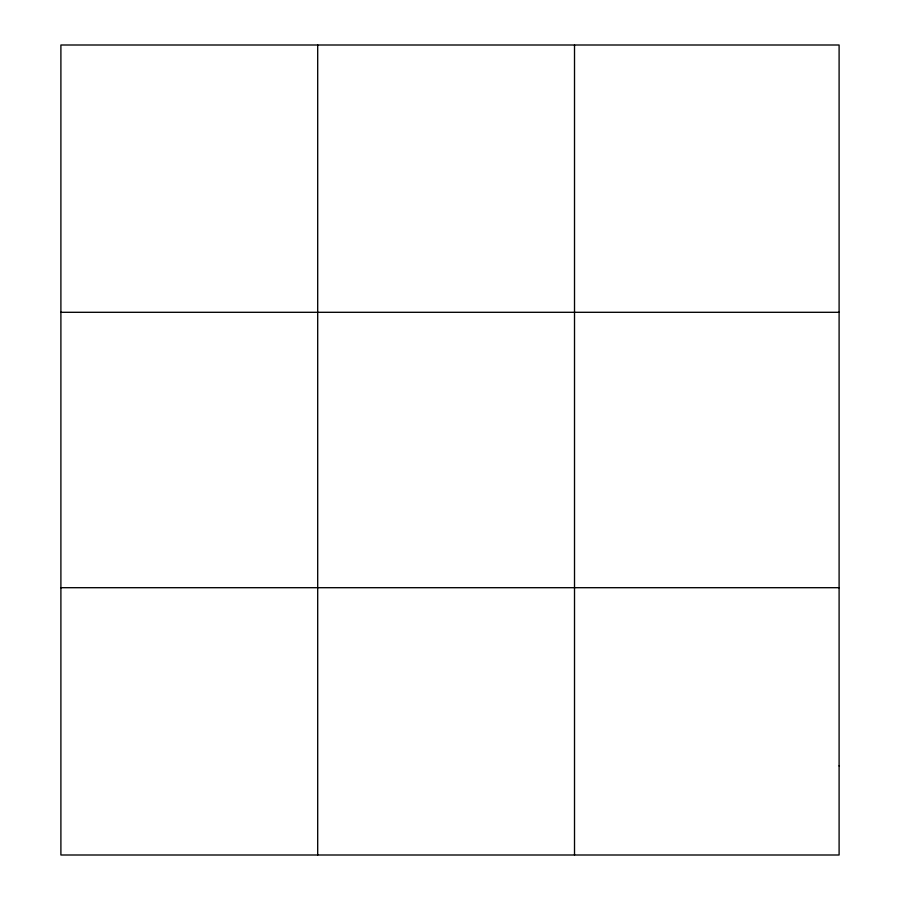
<?xml version="1.0" encoding="UTF-8"?>
<svg xmlns="http://www.w3.org/2000/svg" width="900" height="900" viewBox="0 0 900 900"><rect width="100%" height="100%" fill="white"/><g stroke="black" fill="none" stroke-linecap="round" stroke-linejoin="round"><path stroke-width="1.35" d="M574.515 45L574.515 855M60.896 312.3L839.104 312.3M60.896 587.7L839.104 587.7M317.7 45L317.7 855M839.104 765.9L839.104 855L60.896 855L60.896 45L839.104 45L839.104 765.9"/></g></svg>
